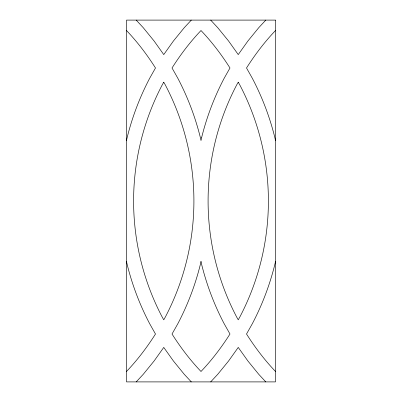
<?xml version="1.0" encoding="UTF-8"?>
<svg xmlns="http://www.w3.org/2000/svg" width="402" height="402" viewBox="0 0 402 402"><rect width="100%" height="100%" fill="white"/><g stroke="black" fill="none" stroke-linecap="round" stroke-linejoin="round"><path stroke-width="0.6" d="M126.509 140.519L127.107 137.745A264.003 264.003 0 0 1 149.73 78.179L155.484 67.983C147.021 54.642 137.419 41.969 126.509 30.522M275.491 261.481L274.893 264.255A264.003 264.003 0 0 1 252.27 323.821L246.516 334.017C254.979 347.358 264.581 360.031 275.491 371.478M191.317 20.1L184.262 27.693L173.413 41.014L163.755 54.582L154.102 41.014L143.248 27.693L136.198 20.1M265.802 20.1L258.752 27.693L247.898 41.014L238.245 54.582L228.587 41.014L217.738 27.693L210.683 20.1M275.491 30.522C264.581 41.969 254.979 54.642 246.516 67.983L252.27 78.179A264.003 264.003 0 0 1 274.893 137.745L275.491 140.519M126.509 371.478C137.419 360.031 147.021 347.358 155.484 334.017L149.73 323.821A264.003 264.003 0 0 1 127.107 264.255L126.509 261.481M136.198 381.9L143.248 374.307L154.102 360.986L163.755 347.418L173.413 360.986L184.262 374.307L191.317 381.9M210.683 381.9L217.738 374.307L228.587 360.986L238.245 347.418L247.898 360.986L258.752 374.307L265.802 381.9M201.593 137.745L201 140.519L200.407 137.745A264.003 264.003 0 0 0 177.784 78.179L172.026 67.983C180.488 54.642 190.091 41.969 201 30.522C211.909 41.969 221.512 54.642 229.974 67.983L224.215 78.179A264.003 264.003 0 0 0 201.593 137.745M201 261.481L200.407 264.255A264.003 264.003 0 0 1 177.784 323.821L172.026 334.017C180.488 347.358 190.091 360.031 201 371.478C211.909 360.031 221.512 347.358 229.974 334.017L224.215 323.821A264.003 264.003 0 0 1 201.593 264.255L201 261.481M163.755 82.179L162.287 84.777A249.813 249.813 0 0 0 162.287 317.223L163.755 319.821L165.227 317.223A249.813 249.813 0 0 0 165.227 84.777L163.755 82.179M238.245 82.179L236.773 84.777A249.813 249.813 0 0 0 236.773 317.223L238.245 319.821L239.713 317.223A249.813 249.813 0 0 0 239.713 84.777L238.245 82.179M275.491 20.1L126.509 20.1L126.509 381.9L275.491 381.9L275.491 20.1"/></g></svg>
